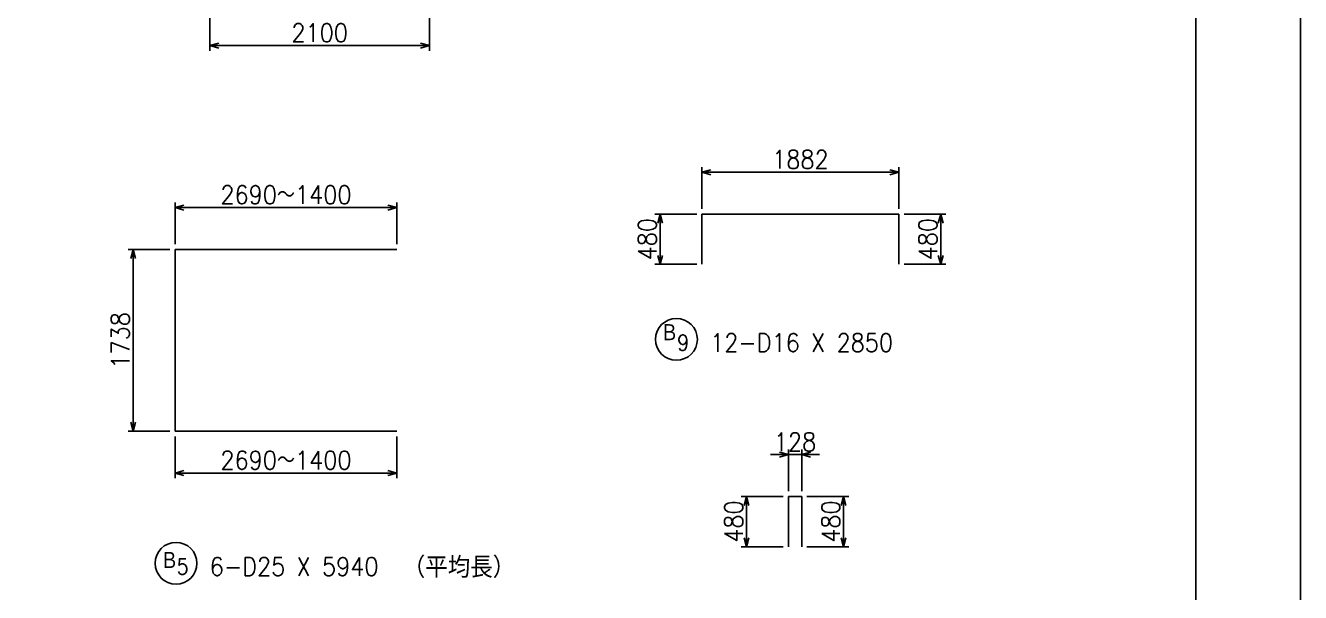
# Model space of a CAD drawing. Extents: x -24090 to 17960, y 77600 to 107300.
# Drawn here: x 5773 to 17960, y 91565 to 96987 of the extents above; entities that cross this region are included whole.
import ezdxf

# ---------------------------------------------------------------- set-up
doc = ezdxf.new("R2010")
doc.units = 0
doc.header["$LTSCALE"] = 300
doc.header["$MEASUREMENT"] = 0
doc.layers.get('0').update_dxf_attribs({"linetype": 'CONTINUOUS'})
doc.layers.get('DEFPOINTS').update_dxf_attribs({"linetype": 'CONTINUOUS'})
for name, color, linetype in [('-寸法', 1, 'CONTINUOUS'), ('枠', 3, 'CONTINUOUS'), ('鉄筋', 2, 'CONTINUOUS'), ('鉄筋材料', 3, 'CONTINUOUS')]:
    doc.layers.add(name, color=color, linetype=linetype)
doc.styles.add('MS明朝', font='MS PMincho.ttf')
doc.styles.add('romans', font='ROMANS.shx', dxfattribs={"width": 0.9, "bigfont": 'EXTFONT.shx'})
doc.styles.add('ｽﾀｲﾙ1', font='ROMANS.shx', dxfattribs={"bigfont": 'EXTFONT.shx'})
doc.dimstyles.new('ST-50', dxfattribs={"dimscale": 50, "dimtxt": 3.5, "dimasz": 1.7, "dimexe": 1, "dimexo": 1, "dimgap": 1, "dimtad": 0, "dimdec": 0, "dimzin": 0, "dimdsep": 46, "dimtxsty": 'romans', "dimblk": 'OPEN30', "dimcen": 1, "dimdle": 3, "dimclrd": 1, "dimclre": 1, "dimclrt": 3, "dimaunit": 1, "dimadec": 0, "dimazin": 0, "dimtfac": 1, "dimtdec": 0, "dimtix": 1, "dimtmove": 2, "dimatfit": 3, "dimldrblk": 'OPEN30', "dimfxl": 0, "dimtvp": 0.7, "dimtolj": 1, "dimtzin": 0, "dimarcsym": 0})

# ---------------------------------------------------------------- blocks, each defined once
blk = doc.blocks.new('_Open30')
at = {"color": 0, "lineweight": -2}
for p, q in [((-1, 0.27), (0, 0)), ((0, 0), (-1, -0.27)), ((0, 0), (-1, 0))]:
    blk.add_line(p, q, dxfattribs=at)
blk = doc.blocks.new('*D43')
at = {"layer": '-寸法', "color": 1, "linetype": 'Continuous', "lineweight": -2}
for p, q in [((7203, 93057), (7203, 92657)), ((9322, 93057), (9322, 92657)), ((7288, 92707), (9237, 92707))]:
    blk.add_line(p, q, dxfattribs=at)
at = {"layer": 'DEFPOINTS', "color": 0, "linetype": 'Continuous'}
for p in [(7203, 93107), (9322, 93107), (9322, 92707)]:
    blk.add_point(p, dxfattribs=at)
at = {"layer": '-寸法', "color": 1, "linetype": 'Continuous', "lineweight": -2, "xscale": 85, "yscale": 85, "zscale": 85, "rotation": 180}
blk.add_blockref('_Open30', (7203, 92707), dxfattribs=at)
at = {"layer": '-寸法', "color": 1, "linetype": 'Continuous', "lineweight": -2, "xscale": 85, "yscale": 85, "zscale": 85}
blk.add_blockref('_Open30', (9322, 92707), dxfattribs=at)
at = {"layer": '-寸法', "color": 3, "linetype": 'Continuous', "insert": (8263, 92830), "char_height": 175, "attachment_point": 5, "style": 'romans'}
blk.add_mtext('\\A1;2690～1400', dxfattribs=at)
blk = doc.blocks.new('*D42')
at = {"layer": '-寸法', "color": 1, "linetype": 'Continuous', "lineweight": -2}
for p, q in [((7203, 94895), (7203, 95295)), ((7288, 95245), (9237, 95245)), ((9322, 94895), (9322, 95295))]:
    blk.add_line(p, q, dxfattribs=at)
at = {"layer": 'DEFPOINTS', "color": 0, "linetype": 'Continuous'}
for p in [(9322, 95245), (7203, 94845), (9322, 94845)]:
    blk.add_point(p, dxfattribs=at)
at = {"layer": '-寸法', "color": 1, "linetype": 'Continuous', "lineweight": -2, "xscale": 85, "yscale": 85, "zscale": 85, "rotation": 180}
blk.add_blockref('_Open30', (7203, 95245), dxfattribs=at)
at = {"layer": '-寸法', "color": 1, "linetype": 'Continuous', "lineweight": -2, "xscale": 85, "yscale": 85, "zscale": 85}
blk.add_blockref('_Open30', (9322, 95245), dxfattribs=at)
at = {"layer": '-寸法', "color": 3, "linetype": 'Continuous', "insert": (8263, 95368), "char_height": 175, "attachment_point": 5, "style": 'romans'}
blk.add_mtext('\\A1;2690～1400', dxfattribs=at)
blk = doc.blocks.new('*D44')
at = {"layer": '-寸法', "color": 1, "linetype": 'Continuous', "lineweight": -2}
for p, q in [((7153, 94845), (6753, 94845)), ((6803, 93192), (6803, 94760)), ((7153, 93107), (6753, 93107))]:
    blk.add_line(p, q, dxfattribs=at)
at = {"layer": 'DEFPOINTS', "color": 0, "linetype": 'Continuous'}
for p in [(6803, 94845), (7203, 94845), (7203, 93107)]:
    blk.add_point(p, dxfattribs=at)
at = {"layer": '-寸法', "color": 1, "linetype": 'Continuous', "lineweight": -2, "xscale": 85, "yscale": 85, "zscale": 85}
for p, rotation in [((6803, 94845), 90), ((6803, 93107), 270)]:
    blk.add_blockref('_Open30', p, dxfattribs=dict(at, rotation=rotation))
at = {"layer": '-寸法', "color": 3, "linetype": 'Continuous', "insert": (6680, 93976), "char_height": 175, "attachment_point": 5, "rotation": 90, "style": 'romans'}
blk.add_mtext('\\A1;1738', dxfattribs=at)
blk = doc.blocks.new('*D148')
at = {"layer": '-寸法', "color": 1, "linetype": 'Continuous', "lineweight": -2}
for p, q in [((14171, 95183), (14571, 95183)), ((14521, 94788), (14521, 95098)), ((14171, 94703), (14571, 94703))]:
    blk.add_line(p, q, dxfattribs=at)
at = {"layer": 'DEFPOINTS', "color": 0, "linetype": 'Continuous'}
for p in [(14121, 95183), (14521, 95183), (14121, 94703)]:
    blk.add_point(p, dxfattribs=at)
at = {"layer": '-寸法', "color": 1, "linetype": 'Continuous', "lineweight": -2, "xscale": 85, "yscale": 85, "zscale": 85}
for p, rotation in [((14521, 95183), 90), ((14521, 94703), 270)]:
    blk.add_blockref('_Open30', p, dxfattribs=dict(at, rotation=rotation))
at = {"layer": '-寸法', "color": 3, "linetype": 'Continuous', "insert": (14399, 94943), "char_height": 175, "attachment_point": 5, "rotation": 90, "style": 'romans'}
blk.add_mtext('\\A1;480', dxfattribs=at)
blk = doc.blocks.new('*D146')
at = {"layer": '-寸法', "color": 1, "linetype": 'Continuous', "lineweight": -2}
for p, q in [((12239, 95233), (12239, 95633)), ((12324, 95583), (14036, 95583)), ((14121, 95233), (14121, 95633))]:
    blk.add_line(p, q, dxfattribs=at)
at = {"layer": 'DEFPOINTS', "color": 0, "linetype": 'Continuous'}
for p in [(14121, 95583), (12239, 95183), (14121, 95183)]:
    blk.add_point(p, dxfattribs=at)
at = {"layer": '-寸法', "color": 1, "linetype": 'Continuous', "lineweight": -2, "xscale": 85, "yscale": 85, "zscale": 85, "rotation": 180}
blk.add_blockref('_Open30', (12239, 95583), dxfattribs=at)
at = {"layer": '-寸法', "color": 1, "linetype": 'Continuous', "lineweight": -2, "xscale": 85, "yscale": 85, "zscale": 85}
blk.add_blockref('_Open30', (14121, 95583), dxfattribs=at)
at = {"layer": '-寸法', "color": 3, "linetype": 'Continuous', "insert": (13180, 95706), "char_height": 175, "attachment_point": 5, "style": 'romans'}
blk.add_mtext('\\A1;1882', dxfattribs=at)
blk = doc.blocks.new('*D147')
at = {"layer": '-寸法', "color": 1, "linetype": 'Continuous', "lineweight": -2}
for p, q in [((12189, 95183), (11789, 95183)), ((11839, 94788), (11839, 95098)), ((12189, 94703), (11789, 94703))]:
    blk.add_line(p, q, dxfattribs=at)
at = {"layer": 'DEFPOINTS', "color": 0, "linetype": 'Continuous'}
for p in [(11839, 95183), (12239, 95183), (12239, 94703)]:
    blk.add_point(p, dxfattribs=at)
at = {"layer": '-寸法', "color": 1, "linetype": 'Continuous', "lineweight": -2, "xscale": 85, "yscale": 85, "zscale": 85}
for p, rotation in [((11839, 95183), 90), ((11839, 94703), 270)]:
    blk.add_blockref('_Open30', p, dxfattribs=dict(at, rotation=rotation))
at = {"layer": '-寸法', "color": 3, "linetype": 'Continuous', "insert": (11717, 94943), "char_height": 175, "attachment_point": 5, "rotation": 90, "style": 'romans'}
blk.add_mtext('\\A1;480', dxfattribs=at)
blk = doc.blocks.new('*D149')
at = {"layer": '-寸法', "color": 1, "linetype": 'Continuous', "lineweight": -2}
for p, q in [((13243, 92483), (13643, 92483)), ((13593, 92088), (13593, 92398)), ((13243, 92003), (13643, 92003))]:
    blk.add_line(p, q, dxfattribs=at)
at = {"layer": 'DEFPOINTS', "color": 0, "linetype": 'Continuous'}
for p in [(13193, 92483), (13593, 92483), (13193, 92003)]:
    blk.add_point(p, dxfattribs=at)
at = {"layer": '-寸法', "color": 1, "linetype": 'Continuous', "lineweight": -2, "xscale": 85, "yscale": 85, "zscale": 85}
for p, rotation in [((13593, 92483), 90), ((13593, 92003), 270)]:
    blk.add_blockref('_Open30', p, dxfattribs=dict(at, rotation=rotation))
at = {"layer": '-寸法', "color": 3, "linetype": 'Continuous', "insert": (13471, 92243), "char_height": 175, "attachment_point": 5, "rotation": 90, "style": 'romans'}
blk.add_mtext('\\A1;480', dxfattribs=at)
blk = doc.blocks.new('*D150')
at = {"layer": '-寸法', "color": 1, "linetype": 'Continuous', "lineweight": -2}
for p, q in [((12980, 92883), (12895, 92883)), ((13065, 92533), (13065, 92933)), ((13065, 92883), (13193, 92883)), ((13193, 92533), (13193, 92933)), ((13278, 92883), (13363, 92883))]:
    blk.add_line(p, q, dxfattribs=at)
at = {"layer": 'DEFPOINTS', "color": 0, "linetype": 'Continuous'}
for p in [(13193, 92883), (13065, 92483), (13193, 92483)]:
    blk.add_point(p, dxfattribs=at)
at = {"layer": '-寸法', "color": 1, "linetype": 'Continuous', "lineweight": -2, "xscale": 85, "yscale": 85, "zscale": 85}
blk.add_blockref('_Open30', (13065, 92883), dxfattribs=at)
at = {"layer": '-寸法', "color": 1, "linetype": 'Continuous', "lineweight": -2, "xscale": 85, "yscale": 85, "zscale": 85, "rotation": 180}
blk.add_blockref('_Open30', (13193, 92883), dxfattribs=at)
at = {"layer": '-寸法', "color": 3, "linetype": 'Continuous', "insert": (13129, 93005), "char_height": 175, "attachment_point": 5, "style": 'romans'}
blk.add_mtext('\\A1;128', dxfattribs=at)
blk = doc.blocks.new('*D151')
at = {"layer": '-寸法', "color": 1, "linetype": 'Continuous', "lineweight": -2}
for p, q in [((13015, 92483), (12615, 92483)), ((12665, 92088), (12665, 92398)), ((13015, 92003), (12615, 92003))]:
    blk.add_line(p, q, dxfattribs=at)
at = {"layer": 'DEFPOINTS', "color": 0, "linetype": 'Continuous'}
for p in [(12665, 92483), (13065, 92483), (13065, 92003)]:
    blk.add_point(p, dxfattribs=at)
at = {"layer": '-寸法', "color": 1, "linetype": 'Continuous', "lineweight": -2, "xscale": 85, "yscale": 85, "zscale": 85}
for p, rotation in [((12665, 92483), 90), ((12665, 92003), 270)]:
    blk.add_blockref('_Open30', p, dxfattribs=dict(at, rotation=rotation))
at = {"layer": '-寸法', "color": 3, "linetype": 'Continuous', "insert": (12543, 92243), "char_height": 175, "attachment_point": 5, "rotation": 90, "style": 'romans'}
blk.add_mtext('\\A1;480', dxfattribs=at)
blk = doc.blocks.new('*D155')
at = {"layer": '-寸法', "color": 1, "linetype": 'Continuous', "lineweight": -2}
for p, q in [((7535, 98644), (7535, 96744)), ((9635, 98644), (9635, 96744)), ((9550, 96794), (7620, 96794))]:
    blk.add_line(p, q, dxfattribs=at)
at = {"layer": 'DEFPOINTS', "color": 0, "linetype": 'Continuous'}
for p in [(7535, 98694), (9635, 98694), (7535, 96794)]:
    blk.add_point(p, dxfattribs=at)
at = {"layer": '-寸法', "color": 1, "linetype": 'Continuous', "lineweight": -2, "xscale": 85, "yscale": 85, "zscale": 85, "rotation": 180}
blk.add_blockref('_Open30', (7535, 96794), dxfattribs=at)
at = {"layer": '-寸法', "color": 1, "linetype": 'Continuous', "lineweight": -2, "xscale": 85, "yscale": 85, "zscale": 85}
blk.add_blockref('_Open30', (9635, 96794), dxfattribs=at)
at = {"layer": '-寸法', "color": 3, "linetype": 'Continuous', "insert": (8585, 96917), "char_height": 175, "attachment_point": 5, "style": 'romans'}
blk.add_mtext('\\A1;2100', dxfattribs=at)

msp = doc.modelspace()

# ---------------------------------------------------------------- linework, layer by layer
at = {"layer": '枠', "color": 1, "linetype": 'Continuous', "flags": 128}
msp.add_lwpolyline([(-24089.6, 107300.4), (-24089.6, 77600.4), (17960.4, 77600.4), (17960.4, 107300.4), (-24089.6, 107300.4)], dxfattribs=at)
at = {"layer": '枠', "color": 2, "linetype": 'Continuous', "flags": 128}
msp.add_lwpolyline([(-22589.6, 78600.4), (-22589.6, 106300.4), (16960.4, 106300.4), (16960.4, 78600.4), (-22589.6, 78600.4)], dxfattribs=at)
at = {"layer": '鉄筋', "linetype": 'Continuous'}
for p, q in [((14121.1, 95183.1), (12239.1, 95183.1)), ((12239.1, 95183.1), (12239.1, 94703.1)), ((14121.1, 95183.1), (14121.1, 94703.1)), ((7202.8, 94845.1), (9322.4, 94845.1)), ((7202.8, 94845.1), (7202.8, 93107.1)), ((7202.8, 93107.1), (9322.4, 93107.1)), ((13193.1, 92482.9), (13065.1, 92482.9)), ((13065.1, 92482.9), (13065.1, 92002.9)), ((13193.1, 92482.9), (13193.1, 92002.9))]:
    msp.add_line(p, q, dxfattribs=at)
at = {"layer": '鉄筋材料', "color": 1, "linetype": 'Continuous'}
for centre in [(11995.3, 93985.4), (7212, 91844.2)]:
    msp.add_circle(centre, 200, dxfattribs=at)

# ---------------------------------------------------------------- texts
at = {"layer": '鉄筋材料', "color": 3, "style": 'ｽﾀｲﾙ1', "width": 0.9}
for s, height, p in [('Ｂ', 175, (11841.7, 93960)), ('9', 150, (12001.8, 93879.2)), ('Ｂ', 175, (7061.9, 91781.7)), ('5', 150, (7217.7, 91738))]:
    msp.add_text(s, height=height, dxfattribs=at).set_placement(p)
at = {"layer": '鉄筋材料', "width": 0.9}
for s, style, p in [('12-D16 X 2850', 'romans', (12317.4, 93866.4)), ('6-D25 X 5940', 'romans', (7534.1, 91725.1)), ('（平均長）', 'MS明朝', (9379.6, 91725.1))]:
    msp.add_text(s, height=175, dxfattribs=dict(at, style=style)).set_placement(p)

# ---------------------------------------------------------------- dimensions: what is measured, and where the dimension line sits
at = {"layer": '-寸法', "linetype": 'Continuous'}
for base, p1, p2, angle, picture, middle in [((7535, 96794), (9635, 98693.9), (7535, 98693.9), 180, '*D155', (8585, 96916.5)), ((6802.8, 94845.1), (7202.8, 93107.1), (7202.8, 94845.1), 90, '*D44', (6680.3, 93976.1))]:
    dim = msp.add_linear_dim(base=base, p1=p1, p2=p2, angle=angle, dimstyle='ST-50', dxfattribs=at)
    dim.commit()
    dim.dimension.update_dxf_attribs({"geometry": picture, "text_midpoint": middle})
for base, p1, p2, picture, middle in [((14121.1, 95583.1), (12239.1, 95183.1), (14121.1, 95183.1), '*D146', (13180.1, 95705.6)), ((13193.1, 92882.9), (13065.1, 92482.9), (13193.1, 92482.9), '*D150', (13129.1, 93005.4))]:
    dim = msp.add_linear_dim(base=base, p1=p1, p2=p2, dimstyle='ST-50', dxfattribs=at)
    dim.commit()
    dim.dimension.update_dxf_attribs({"geometry": picture, "text_midpoint": middle})
for base, p1, p2, picture, middle in [((9322.4, 95245.1), (7202.8, 94845.1), (9322.4, 94845.1), '*D42', (8262.6, 95367.6)), ((9322.4, 92707.1), (7202.8, 93107.1), (9322.4, 93107.1), '*D43', (8262.6, 92829.6))]:
    dim = msp.add_linear_dim(base=base, p1=p1, p2=p2, text='2690～1400', dimstyle='ST-50', dxfattribs=at)
    dim.commit()
    dim.dimension.update_dxf_attribs({"geometry": picture, "text_midpoint": middle})
for base, p1, p2, picture, middle in [((11839.1, 95183.1), (12239.1, 94703.1), (12239.1, 95183.1), '*D147', (11716.6, 94943.1)), ((14521.1, 95183.1), (14121.1, 94703.1), (14121.1, 95183.1), '*D148', (14398.6, 94943.1)), ((12665.1, 92482.9), (13065.1, 92002.9), (13065.1, 92482.9), '*D151', (12542.6, 92242.9)), ((13593.1, 92482.9), (13193.1, 92002.9), (13193.1, 92482.9), '*D149', (13470.6, 92242.9))]:
    dim = msp.add_linear_dim(base=base, p1=p1, p2=p2, angle=90, dimstyle='ST-50', dxfattribs=at)
    dim.commit()
    dim.dimension.update_dxf_attribs({"geometry": picture, "text_midpoint": middle, "dimtype": 160})

doc.saveas('drawing.dxf')
